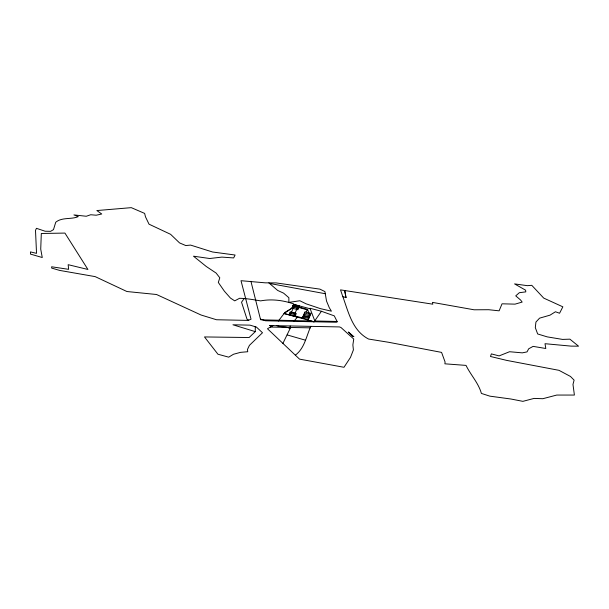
<?xml version="1.0" encoding="UTF-8"?>
<svg xmlns="http://www.w3.org/2000/svg" width="609" height="609" viewBox="0 0 609 609"><rect width="100%" height="100%" fill="white"/><g stroke="black" fill="none" stroke-linecap="round" stroke-linejoin="round"><path stroke-width="0.91" d="M310.788 326.439C306.251 336.29 304.622 348.279 295.342 355.161L267.48 328.761L272.748 325.617L339.449 326.926L340.956 327.49L353.745 339.046L352.87 344.93L353.41 349.886L350.487 357.392L343.994 367.288L299.529 359.12L295.342 355.161M250.923 281.297L260.431 319.108L265.501 320.776L336.503 322.245L337.279 321.834L334.272 315.865L321.43 311.268L314.099 321.788L284.152 313.437L291.894 308.238L293.736 303.937C283.147 300.313 271.713 298.768 260.644 300.884C253.648 299.712 246.668 298.44 239.558 298.288L234.709 300.861L230.461 298.083L224.394 291.209L218.319 282.462L219.796 277.788L216.111 273.06L206.253 266.476L193.479 256.183L209.686 258.513L221.897 257.105L233.658 257.934L235.082 255.019L212.594 252.004L190.602 245.092L185.768 245.549L179.541 242.9L170.596 234.313L149.03 224.181L145.475 216.812L144.637 213.401L131.3 207.654L96.839 210.554L101.749 213.98L96.199 215.221L90.726 214.741L86.272 216.256L73.933 214.924L78.279 216.621C71.215 219.712 62.103 216.971 55.746 222.224L53.478 229.639L50.6 231.336L45.119 231.23L36.456 228.322L35.505 230.362L36.532 253.359L30.45 251.905L30.458 254.09L42.257 257.523L40.727 249.157L41.313 233.483L64.927 233.08L87.924 269.467L68.162 264.679L68.619 269.33L51.628 266.78L51.674 268.097L59.667 270.411L95.179 276.623L126.908 291.521L156.543 294.505L201.061 315.013L216.507 319.748L248.091 320.403L251.037 319.207L241.004 280.696L265.265 282.835L276.09 282.911L319.908 289.13L324.917 291.582L326.523 301.052L329.34 307.796L331.403 311.176L320.281 308.603L306.022 303.792L299.872 300.755L288.864 302.391L288.872 297.717L283.604 293.157L277.635 290.417L268.858 282.865M290.386 314.617L294.345 305.748L307.614 309.448L309.775 315.629L308.025 319.535M293.896 315.599L294.893 313.353L291.384 312.371M296.667 309.387L297.672 307.142M295.06 313.14L296.72 309.425M295.144 315.949L296.248 313.475L290.295 311.816L289.191 314.29L308.245 319.603L311.016 313.407L305.056 311.747L302.292 317.944M303.419 318.248L304.424 316.01L309.029 317.289M306.198 312.044L307.202 309.791M290.181 325.99L290.082 328.624L282.888 343.43M244.163 298.577L241.537 302.209L247.079 319.382L248.723 320.151M291.894 308.238L285.05 312.295L278.336 321.05M293.728 321.407L297.443 317.144L284.015 313.62M337.036 321.453L314.838 320.989L314 321.895L311.184 320.973L262.723 319.87L260.644 319.763L260.431 319.108M255.3 331.631L249.111 337.531L204.495 336.937L217.931 354.217L228.71 357.163L233.491 354.255L240.563 352.352L247.718 351.736L247.475 349.444L249.416 345.364L262.494 332.742L256.374 327.041L249.994 325.145L232.95 324.787L255.3 331.631L255.247 326.706M270.32 327.063L310.217 327.855M269.498 283.436L325.282 293.721M321.43 311.268L309.951 308.245L314.838 320.989M293.553 304.363L310.156 308.771M293.066 305.619L299.019 307.279M294.162 306.16L307.789 309.958M292.51 306.86L298.463 308.519M304.508 312.988L310.461 314.647M303.952 314.229L309.905 315.888M303.396 315.462L309.349 317.129M289.739 313.056L295.7 314.716M302.84 316.703L308.801 318.362M287.189 334.927L305.36 340.18M276.92 325.701C281.259 327.543 285.948 325.906 290.082 328.624M342.829 296.629C348.485 312.219 352.421 330.702 368.574 339.046L388.725 342.296L441.578 352.398L445.08 361.99L444.89 363.817L466.03 365.4C470.688 375.03 478.514 383.023 481.392 393.422L489.864 396.154L510.882 399.009L522.887 401.346L534.055 398.415L542.832 398.712L556.748 395.058L574.401 395.058L572.978 384.446L574.097 380.13L570.473 376.453L558.978 370.325L506.688 360.391L490.481 356.478L491.364 353.898L499.114 355.9L509.558 351.728L522.309 352.855L527.021 351.895L528.681 348.797L533.103 346.376L545.809 348.5L545.017 343.704L571.052 346.118L578.55 346.178L569.879 339.16L562.533 339.411L547.202 336.868L537.663 333.96L535.303 327.596L535.935 322.054L539.559 318.164L550.011 315.157L555.446 311.762L559.572 313.239L562.845 306.829L543.708 298.09L531.771 285.317L527.356 285.674L514.59 283.901L525.613 290.196L525.795 291.878L519.355 292.693L515.739 295.86L520.596 300.024L522.157 302.079L515.024 304.142L502.037 303.807L499.121 310.834L488.722 309.722L474.099 309.791L432.459 302.384L432.816 304.188L340.515 289.869L342.798 296.621L346.026 297.649L344.694 290.508L345.996 297.649M293.622 304.378L291.955 308.093L297.915 309.753L299.575 306.038L293.622 304.378M272.748 325.617L272.056 326.021L269.513 325.549L272.748 325.617M353.791 336.625L352.718 336.45L348.394 332.027L353.791 336.625"/></g></svg>
